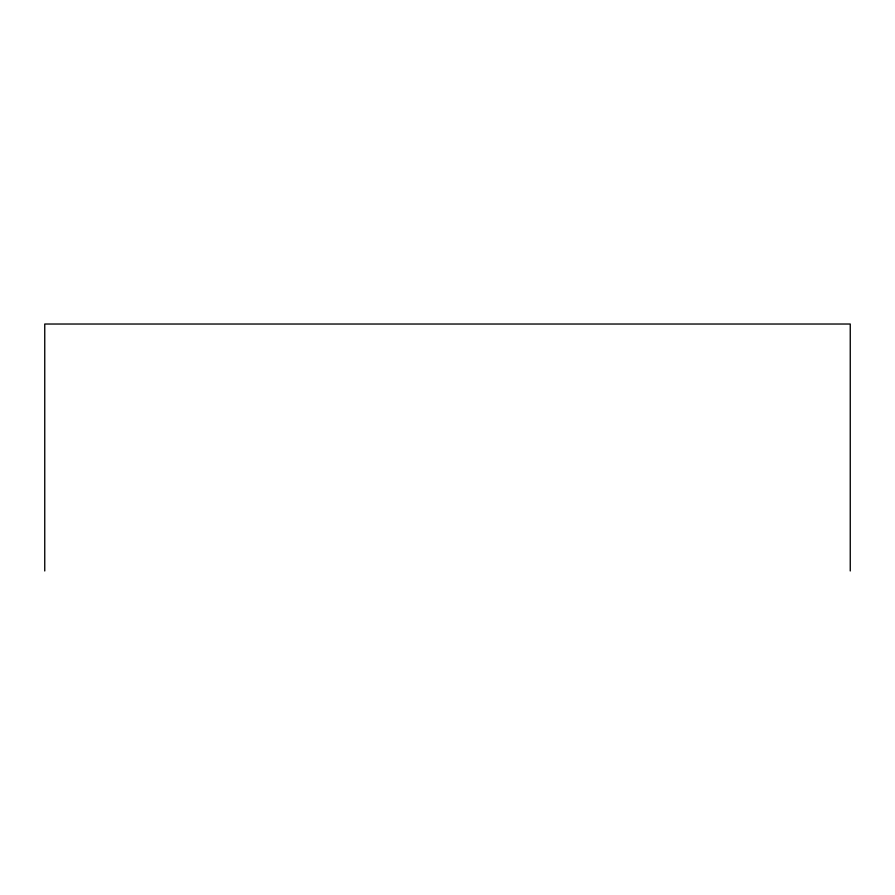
<?xml version="1.0" encoding="UTF-8"?>
<svg xmlns="http://www.w3.org/2000/svg" width="895" height="895" viewBox="0 0 895 895"><rect width="100%" height="100%" fill="white"/><g stroke="black" fill="none" stroke-linecap="round" stroke-linejoin="round"><path stroke-width="1.34" d="M850.25 570.976L850.25 324.024L44.75 324.024L44.75 570.976"/></g></svg>
